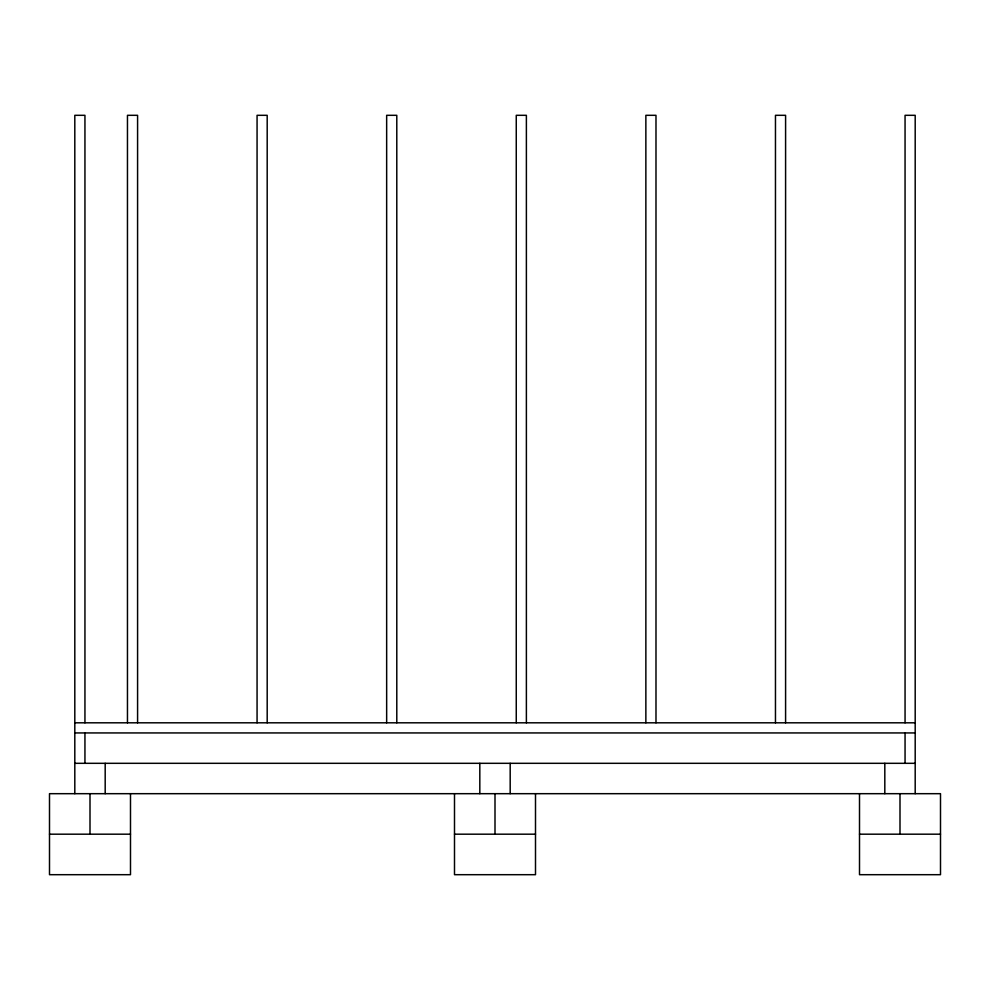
<?xml version="1.0" encoding="UTF-8"?>
<svg xmlns="http://www.w3.org/2000/svg" width="990" height="990" viewBox="0 0 990 990"><rect width="100%" height="100%" fill="white"/><g stroke="black" fill="none" stroke-linecap="round" stroke-linejoin="round"><path stroke-width="1.49" d="M74.807 722.811L915.193 722.811M74.807 732.934L915.193 732.934M74.807 763.315L915.193 763.315M49.5 834.186L130.494 834.186M454.497 834.186L535.503 834.186M859.506 834.186L940.5 834.186M915.193 793.683L915.193 115.31L905.058 115.31L905.058 722.811M905.058 732.934L905.058 763.315M899.997 793.683L899.997 834.186M884.812 763.315L884.812 793.683M859.506 793.683L859.506 874.69L940.5 874.69L940.5 793.683L49.5 793.683L49.5 874.69L130.494 874.69L130.494 793.683M785.59 722.811L785.59 115.31L775.467 115.31L775.467 722.811M655.986 722.811L655.986 115.31L645.864 115.31L645.864 722.811M535.503 793.683L535.503 874.69L454.497 874.69L454.497 793.683M526.383 722.811L526.383 115.31L516.26 115.31L516.26 722.811M510.184 763.315L510.184 793.683M495 793.683L495 834.186M479.816 763.315L479.816 793.683M396.792 722.811L396.792 115.31L386.657 115.31L386.657 722.811M267.189 722.811L267.189 115.31L257.066 115.31L257.066 722.811M137.585 722.811L137.585 115.31L127.463 115.31L127.463 722.811M105.188 763.315L105.188 793.683M90.003 793.683L90.003 834.186M84.942 722.811L84.942 115.31L74.807 115.31L74.807 793.683M84.942 732.934L84.942 763.315"/></g></svg>
